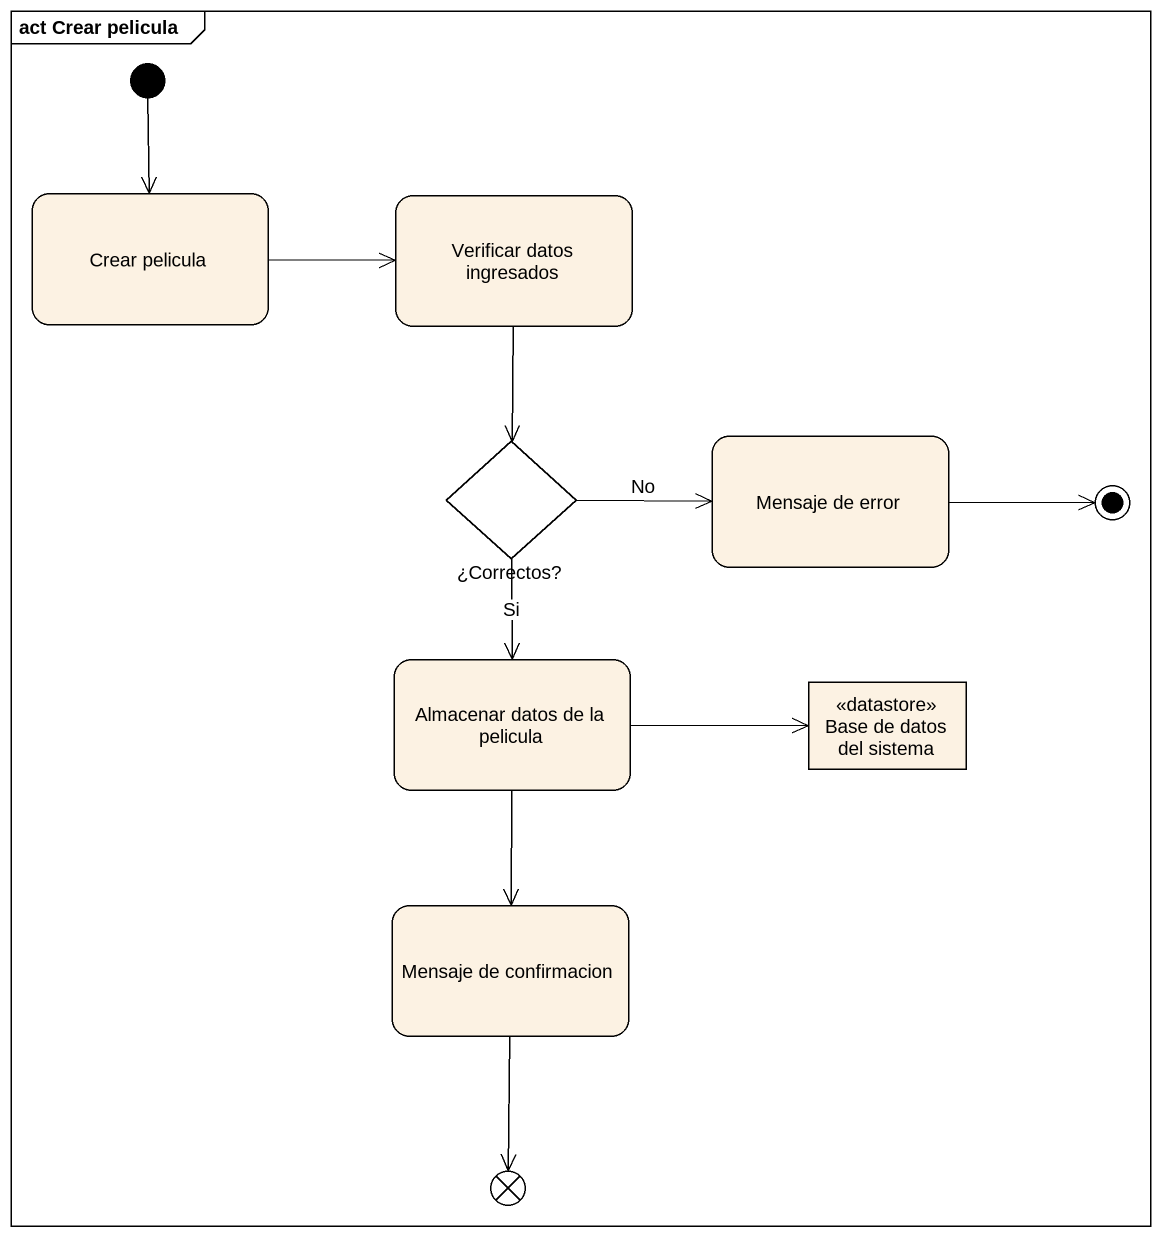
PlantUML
@startuml
mainframe act Crear pelicula
hide empty description
state "Crear pelicula" as Crear_pelicula
state "Verificar datos ingresados" as Verificar_datos_ingresados
state "¿Correctos?" as Correctos <<choice>>
state "Mensaje de error" as Mensaje_de_error
state "Almacenar datos de la pelicula" as Almacenar_datos_de_la
state "Base de datos del sistema" as Base_de_datos_del_sistema <<datastore>>
state "Mensaje de confirmacion" as Mensaje_de_confirmacion
state flowfinal1 <<end>>
[*] --> Crear_pelicula
Crear_pelicula -right-> Verificar_datos_ingresados
Verificar_datos_ingresados --> Correctos
Correctos -right-> Mensaje_de_error : No
Correctos --> Almacenar_datos_de_la : Si
Almacenar_datos_de_la -right-> Base_de_datos_del_sistema
Almacenar_datos_de_la --> Mensaje_de_confirmacion
Mensaje_de_confirmacion --> flowfinal1
Mensaje_de_error -right-> [*]
@enduml
